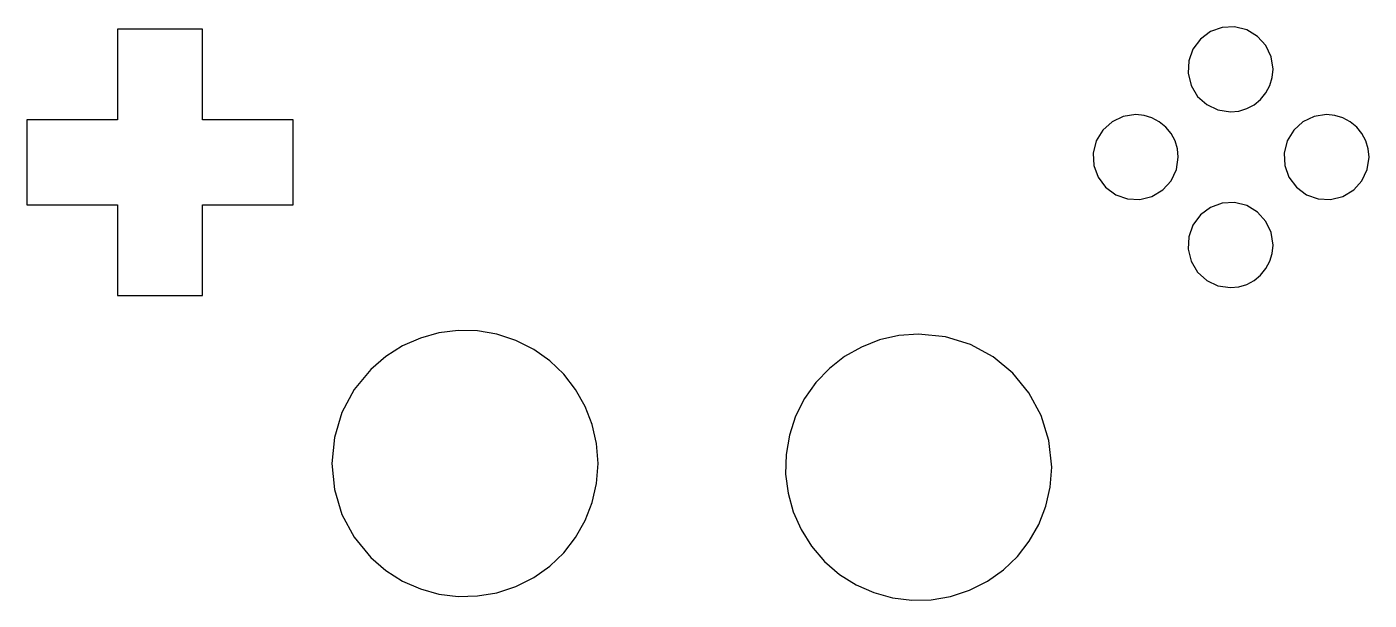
# Model space of a CAD drawing. Header units: millimetres. Extents: x 2 to 128, y 6 to 60.
import ezdxf

# ---------------------------------------------------------------- set-up
doc = ezdxf.new("R2010")
doc.units = ezdxf.units.MM
doc.layers.add('Silk', color=7, linetype='CONTINUOUS')

msp = doc.modelspace()

# ---------------------------------------------------------------- linework, layer by layer
at = {"layer": 'Silk', "color": 7}
for points in [[(2.109743, 42.871547), (10.609999, 42.871548), (10.609999, 34.371808), (18.610028, 34.371808), (18.610028, 42.871547), (27.109768, 42.871547), (27.109768, 50.871575), (18.610028, 50.871575), (18.610028, 59.371832), (10.609999, 59.371832), (10.609999, 50.871575), (2.109743, 50.871575)], [(119.13846, 55.608117), (118.962829, 56.781007), (118.464338, 57.830398), (117.685592, 58.692527), (116.669194, 59.303635), (115.518373, 59.590219), (114.358099, 59.531258), (113.263582, 59.141713), (112.310033, 58.436544), (111.604864, 57.482995), (111.215319, 56.388478), (111.156358, 55.228203), (111.442942, 54.077383), (112.05405, 53.060985), (112.916179, 52.282238), (113.96557, 51.783748), (115.13846, 51.608117), (115.922465, 51.685686), (116.669194, 51.912599), (117.357662, 52.280164), (117.966887, 52.77969), (118.466413, 53.388915), (118.833978, 54.077383), (119.060891, 54.824111), (119.13846, 55.608117)], [(106.23842, 51.354116), (105.06553, 51.178485), (104.016139, 50.679994), (103.15401, 49.901248), (102.542902, 48.884849), (102.256318, 47.734029), (102.315279, 46.573754), (102.704824, 45.479237), (103.409993, 44.525689), (104.363542, 43.82052), (105.458059, 43.430975), (106.618333, 43.372014), (107.769154, 43.658598), (108.785552, 44.269705), (109.564298, 45.131835), (110.062789, 46.181225), (110.23842, 47.354116), (110.160851, 48.138121), (109.933938, 48.884849), (109.566373, 49.573318), (109.066847, 50.182543), (108.457622, 50.682069), (107.769154, 51.049634), (107.022425, 51.276547), (106.23842, 51.354116)], [(124.16299, 51.354116), (122.9901, 51.178485), (121.940709, 50.679994), (121.07858, 49.901248), (120.467472, 48.884849), (120.180888, 47.734029), (120.239849, 46.573754), (120.629394, 45.479237), (121.334563, 44.525689), (122.288112, 43.82052), (123.382629, 43.430975), (124.542903, 43.372014), (125.693724, 43.658598), (126.710122, 44.269705), (127.488868, 45.131835), (127.987359, 46.181225), (128.16299, 47.354116), (128.085421, 48.138121), (127.858508, 48.884849), (127.490943, 49.573318), (126.991417, 50.182543), (126.382192, 50.682069), (125.693724, 51.049634), (124.946995, 51.276547), (124.16299, 51.354116)], [(119.13846, 39.100116), (118.962829, 40.273006), (118.464338, 41.322397), (117.685592, 42.184526), (116.669194, 42.795634), (115.518373, 43.082218), (114.358099, 43.023257), (113.263582, 42.633712), (112.310033, 41.928543), (111.604864, 40.974994), (111.215319, 39.880477), (111.156358, 38.720202), (111.442942, 37.569382), (112.05405, 36.552984), (112.916179, 35.774237), (113.96557, 35.275747), (115.13846, 35.100116), (115.922465, 35.177685), (116.669194, 35.404598), (117.357662, 35.772163), (117.966887, 36.271689), (118.466413, 36.880914), (118.833978, 37.569382), (119.060891, 38.31611), (119.13846, 39.100116)], [(34.413042, 9.743237), (35.833206, 8.521042), (37.392882, 7.539584), (39.062689, 6.804707), (40.813248, 6.322256), (42.61518, 6.098073), (44.439106, 6.138003), (46.255645, 6.44789), (48.03542, 7.033578), (49.708054, 7.877924), (51.211665, 8.943289), (52.52961, 10.204764), (53.645247, 11.637444), (54.541934, 13.216421), (55.20303, 14.916789), (55.611891, 16.713642), (55.751877, 18.582072), (55.611891, 20.450502), (55.20303, 22.247354), (54.541934, 23.947722), (53.645247, 25.5267), (52.52961, 26.959379), (51.211665, 28.220854), (49.708054, 29.286219), (48.03542, 30.130566), (46.255645, 30.716253), (44.439106, 31.02614), (42.61518, 31.06607), (40.813248, 30.841888), (39.062689, 30.359436), (37.392882, 29.624559), (35.833206, 28.643101), (34.413042, 27.420906), (32.852024, 25.517078), (31.703383, 23.365615), (30.99428, 21.032088), (30.751877, 18.582072), (30.99428, 16.132055), (31.703383, 13.798529), (32.852024, 11.647065), (34.413042, 9.743237)], [(85.851663, 30.729997), (83.983233, 30.590011), (82.18638, 30.18115), (80.486012, 29.520054), (78.907035, 28.623367), (77.474356, 27.50773), (76.21288, 26.189785), (75.147516, 24.686174), (74.303169, 23.01354), (73.717481, 21.233765), (73.407594, 19.417225), (73.367664, 17.5933), (73.591847, 15.791368), (74.074299, 14.040808), (74.809175, 12.371001), (75.790633, 10.811326), (77.012828, 9.391162), (78.432992, 8.168967), (79.992668, 7.187509), (81.662475, 6.452632), (83.413034, 5.970181), (85.214966, 5.745998), (87.038892, 5.785928), (88.855431, 6.095815), (90.635206, 6.681502), (92.30784, 7.525849), (93.811451, 8.591214), (95.129396, 9.852689), (96.245033, 11.285369), (97.141721, 12.864346), (97.802816, 14.564714), (98.211678, 16.361567), (98.351663, 18.229997), (98.097707, 20.749183), (97.369351, 23.095561), (96.216859, 25.218866), (94.690498, 27.068831), (92.840532, 28.595193), (90.717227, 29.747685), (88.370849, 30.476041), (85.851663, 30.729997)]]:
    msp.add_lwpolyline(points, close=True, dxfattribs=at)

doc.saveas('drawing.dxf')
